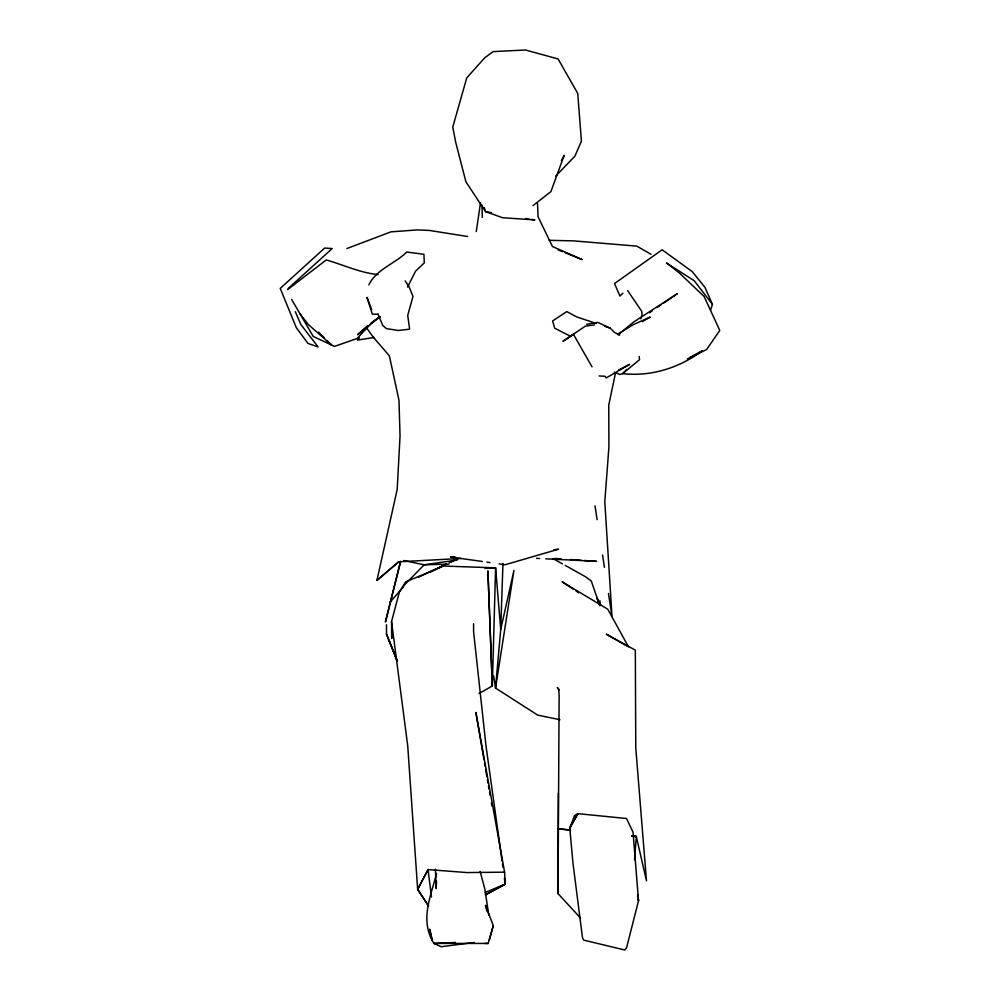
<?xml version="1.0" encoding="UTF-8"?>
<svg xmlns="http://www.w3.org/2000/svg" width="1000" height="1000" viewBox="0 0 1000 1000"><rect width="100%" height="100%" fill="white"/><g stroke="black" fill="none" stroke-linecap="round" stroke-linejoin="round"><path stroke-width="1.5" d="M559.113 689.9L557.3 687.425L558.663 689.312L559.138 695.238L558.025 893.6L580.163 917.663M397.3 661.237L386.475 634.05L386.512 624.8M558.025 893.562L558.337 793.075M502.962 563.462L500.725 629.45L495.538 688.05L537.6 715.075L559.913 719.725M436.525 881.012L436.213 888.562L435.45 869.225M634.538 859.688L636.325 836.488L631.825 836.038L636.312 836.525L646.5 880.925L635.775 747.975L635.325 650.15L606.237 634.15L627.2 646.162M473.575 623.75L473.587 631.688L486.025 746.075L502.088 861.1M480.525 202.787L476.262 231.562M615.475 373.188L608.763 405.075L608.925 446.763L604.8 501.725L612.013 616.55L608.462 593.488M486.912 911.213L485.45 905.3L493.312 925.638L488.137 943.45L484.837 943.45M398.663 561.888L376.925 580.4L397.188 489.45L400.037 436.012L398.975 400.238L389.338 355.775L373.4 337.337L366.4 327.675M436.512 873.45C430.613 897.025 419.562 920.662 433.888 943.413L441.25 946.725L474.15 942.463M392.537 635.487L391.725 638.462L391.55 621.562L399.387 592L405.688 581.85L443.612 566.05L495.6 567.837L500.725 629.45L513.95 570.35L495.538 688.05L493.575 675.8M484.038 759.975L475.887 712.45L504.588 872.113L505.3 884.15L485.387 894.862L505.288 884.125L504.438 877.962M489.35 939.8L493.312 925.638M636.312 836.525L631.812 836.038M710.537 310.175L712.463 304.4L704.975 287.387L692.225 271.6L662.125 249.788L614.525 283.55L619.925 296.062L622.9 293.212M640.8 318.8L642.025 315.312L641.787 311.388L627.688 290.625M407.575 287.075L415.513 271.238L424.275 262.913L423.938 254.3L406.812 252.025C394.913 263.75 376.6 269.15 368.837 284.85M428.525 906.038L417.65 889.312L428.062 869.587L467.025 872.575L504.588 872.163M561.4 160.637L564.188 155.363L550.875 191.625L533.062 205.562M428.525 906.012L417.65 889.312L428.075 869.6L431.463 896.975M359.438 337.775L357.438 340.112L373.95 337.463M389.812 602.438L403.725 586.625M371.575 322.912L357.05 338.562L334.438 346.388L313.25 336.463L291.675 299.525M555.612 176.163L574.975 156.088L581.413 141.037L577.725 93.375L558.112 58.975L525.525 50L493.125 51.6L484.637 57.888L466.763 77.862L452.762 127.1L455.725 142.4L465.938 181.875L485.575 211.612L502.537 217.725L534.812 219.9L531.838 219.438M626.663 369.475L622.663 373.625L619.888 374.462L614.312 372.238M403.5 585.9L424.162 564.812L457.15 560.037M288.263 288.45L332.163 248.55L324.663 248.062L280.225 288.4L296.337 327.75L308.012 343.45L318.075 346.925L300.725 324.338L295.35 311.65M367.775 325.575L357.562 334.725L379.812 316.85M376.925 580.4L398.7 561.812L460.85 558.462M618.138 334.812L633.65 322.013L677.237 293.725L663.413 303.238M287.613 289.587L326.225 259.962C343.562 264.862 360.1 272.825 378.05 274.587M379.725 316.7L371.325 322.938L380.15 316.663M649.6 312.75L652.113 311.025M657.138 307.562L660.9 304.975M594.475 324.862L585.325 326.163L563.025 341.3L573.425 334.325L592.025 366.838M569.987 336.575L573.425 334.325M617.638 334.15L633.575 324.513L650.2 317.05L642.387 321.637M478.988 693.512L492.325 685.987L495.6 567.837L485.012 568.337M690 357.388L702.2 350.763C679.638 367.837 650.825 376.863 622.663 373.625L639.55 359.675L639.138 356.45M618.462 370.1L629.525 364.425L606.2 377.938L605.025 376.275L599.062 375.938M429.812 572.475L446.425 564M687.325 358.975L706.587 349.562L719.775 330.462L704.125 296.512L679.175 272.8L666.5 262.975L694.163 280.688L712.463 304.4M418.6 577.2L446.413 563.95M457.475 558.8L449.188 562.65L457.812 559.025M485.213 892.412L505.3 884.1M346.9 248.525L390.975 231.85L417.488 229.9L429.412 230.438L467.663 236.513M586.688 324.312L597.75 322.362L610.1 328.1L614.4 332.325L619.738 335.175M553.875 549.763L558.525 549.2L505.163 564.725L499.087 563.875M455.425 942.487L433.888 943.413L488.137 943.45M448.925 564.113L424.162 564.812L403.85 560.538M455.075 556.925L450.462 556.975L482.375 561.5M549.163 240.312L573.562 240.875L636.825 246.125L651.012 254.3M536.562 558.362L539.625 558.513M545.775 558.812L596.487 561.337L584.225 560.487M378.288 314.25L372.362 314.163L366.975 297.4L371.7 309.7M555.087 558.462L561.225 558.888M570.425 559.525L581.15 560.275M570.6 830.025L558.275 828.888L570.288 830M486.925 562.15L489.963 562.575M525.9 218.487L528.862 218.962M491.562 212.7L485.575 211.612L484.188 207.463M596.15 323.413L576.862 316.975L566.75 311.575L552.638 320.962L554.688 328.175L569.688 335.875M604.525 326.225L610.1 328.1M558.288 249.975L562.487 251.675M565.288 252.8L582.112 259.587L552.45 246.5L538.05 216.75L537.537 203.675M553.075 558.675L562.5 563.913M565.2 565.413L585.388 576.663L591.263 580.975L599.837 605.8M573.562 589.375L562.112 581.788L607.8 609.237L628.513 646.912M576.112 591.062L578.65 592.75M318.512 332.075L323.975 337.475M327.25 340.725L331.613 345.037L308.325 324.55L299.95 313.7M405.15 280.912L408.775 286.175L412.987 296.375L407.725 315.438L409.625 329.137L398.537 330.5L386.325 328.612L382.788 325.475L378.025 314.175M389.25 641.112L397.312 661.012M386.475 634.05L397.362 661.038M598.925 603.95L597.212 598.025L598.263 602.562M480.138 871.413L484.837 889.087L488.812 915.275M637.575 896.175L638.525 900.75L626.562 947.788L624.775 950L583.638 940.1L582.463 937.537L573.013 863.512L569.775 828.2L574.55 815.55L577.9 813.662L626.538 818.512L633.05 832.288L638.525 900.75L637.6 894.675M391.55 621.562L407.738 745.962L417.65 889.312M484.562 763.037L485.087 766.112M485.613 769.175L486.925 776.838M487.45 779.9L487.975 782.975M488.5 786.038L489.025 789.1M489.55 792.163L490.075 795.238M491.388 802.9L491.912 805.962M504.513 879.55L505.3 884.15M599.862 600.675L600.55 605.013M594.987 505.812L597.125 519.65M602.562 555.025L604.45 567.337M502.512 864.163L502.938 867.225M481.987 205.125L482.3 217.4M400.588 561.425L385.438 622L400.575 561.45M571.163 825.425L569.775 828.2L577.9 813.662L571.163 825.425M432.075 939.75L429.712 929.362L432.075 939.75M492.325 685.987L487.912 571.087L492.325 685.987"/></g></svg>
